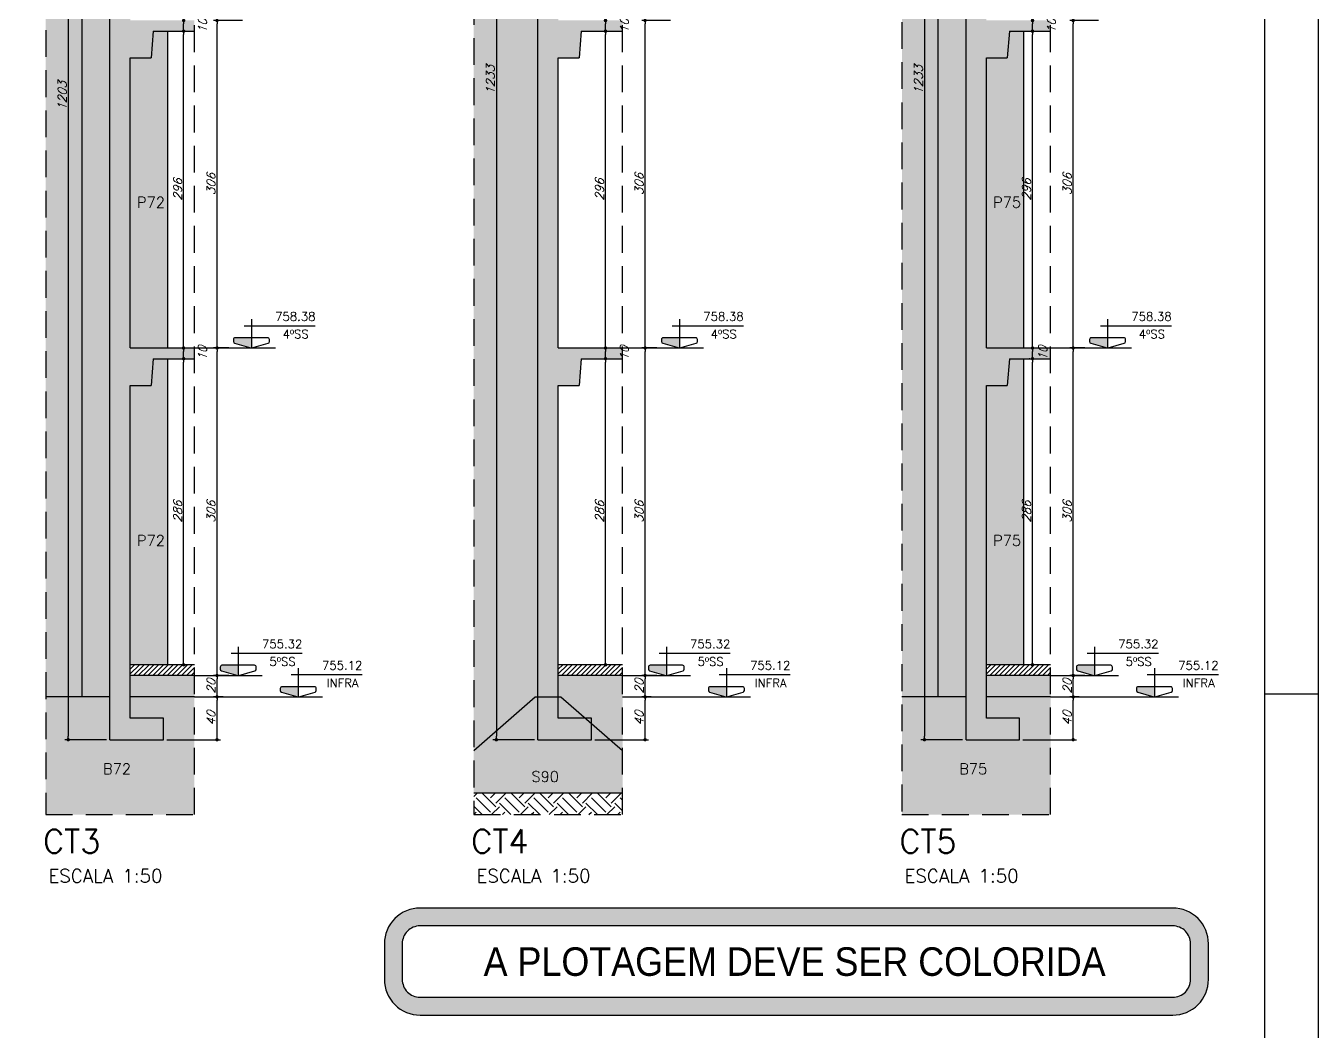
# Model space of a CAD drawing. Header units: millimetres. Extents: x 0 to 8720, y 0 to 4500.
# Drawn here: x 7512 to 8720, y 1170 to 2109 of the extents above; entities that cross this region are included whole.
import ezdxf
from ezdxf.enums import TextEntityAlignment as Align

# ---------------------------------------------------------------- set-up
doc = ezdxf.new("R2010")
doc.units = ezdxf.units.MM
doc.header["$LTSCALE"] = 50
doc.linetypes.add('DASHED', pattern=[0.75, 0.5, -0.25])
for name, color, linetype in [('AR-TEXTO_REGUA 120_1-200', 4, 'Continuous'), ('F-AUX-RED', 1, 'Continuous'), ('F-CORTE', 4, 'Continuous'), ('F-COTAS', 106, 'Continuous'), ('F-DET_LINHA', 1, 'Continuous'), ('F-EIXOS-DET', 1, 'Continuous'), ('F-HACHURA-DET', 1, 'Continuous'), ('F-MARGEM', 1, 'Continuous'), ('F-NÍVEL-VISTA', 2, 'Continuous'), ('F-SOLIDO-CORTE', 71, 'Continuous'), ('F-TEXTO', 6, 'Continuous'), ('F-TEXTO-CYAN', 4, 'Continuous'), ('F-TEXTO-YELLOW', 2, 'Continuous'), ('F-VISTA', 2, 'Continuous'), ('F-VISTA SÓLIDO', 254, 'Continuous')]:
    doc.layers.add(name, color=color, linetype=linetype)
doc.styles.add('100-RL-R080', font='arial.ttf', dxfattribs={"width": 0.9, "height": 20})
doc.styles.add('CP-TEXT-INCL', font='simplex.shx', dxfattribs={"oblique": 20})
doc.styles.add('MCP', font='simplex.shx')
doc.styles.add('REGUA-120-esc1_200', font='simplex.shx', dxfattribs={"height": 0.6})
doc.styles.add('ROMANS', font='simplex.shx')
doc.dimstyles.new('CP-COTAS-50', dxfattribs={"dimscale": 0.64, "dimtxt": 12.5, "dimasz": 5, "dimexe": 5, "dimexo": 5, "dimgap": 2.5, "dimtad": 1, "dimdec": 1, "dimdsep": 46, "dimtxsty": 'CP-TEXT-INCL', "dimblk1": 'DOT', "dimblk2": 'DOT', "dimsah": 1, "dimcen": 9, "dimclrd": 256, "dimclre": 256, "dimclrt": 256, "dimadec": 0, "dimazin": 0, "dimtfac": 1, "dimtdec": 1, "dimtmove": 2, "dimatfit": 3, "dimldrblk": 'DOT', "dimfxl": 5, "dimtolj": 1, "dimarcsym": 0})

# ---------------------------------------------------------------- blocks, each defined once
blk = doc.blocks.new('A0-3L_900')
at = {"layer": 'F-MARGEM', "color": 2}
blk.add_line((173.4, 29.7), (174.4, 29.7), dxfattribs=at)
blk.add_lwpolyline([(0, 0), (0, 90), (174.4, 90), (174.4, 0)], close=True, dxfattribs=at)
at = {"layer": 'F-MARGEM', "color": 7}
blk.add_lwpolyline([(2.5, 89), (173.4, 89), (173.4, 1), (2.5, 1)], close=True, dxfattribs=at)
blk = doc.blocks.new('Nível - Vista')
at = {"layer": 'F-NÍVEL-VISTA'}
blk.add_hatch(color=71, dxfattribs=at).paths.add_polyline_path([(0, 0.238), (-0.38, 0.238, 0.414214), (-0.42, 0.198), (-0.42, 0.148, 0.331206), (-0.391, 0.11), (-0.011, 0.002, 0.072993), (0, 0)])
at = {"layer": 'F-NÍVEL-VISTA', "color": 2}
for p, q in [((0, 0.67), (0, 0)), ((-0.168, 0.521), (1.493, 0.521))]:
    blk.add_line(p, q, dxfattribs=at)
blk.add_lwpolyline([(-0.011, 0.002, 0.146769), (0.011, 0.002), (0.391, 0.11, 0.331206), (0.42, 0.148), (0.42, 0.198, 0.414214), (0.38, 0.238), (-0.38, 0.238, 0.414214), (-0.42, 0.198), (-0.42, 0.148, 0.331206), (-0.391, 0.11), (-0.011, 0.002, 0.146769), (0.011, 0.002)], format="xyb", dxfattribs=at)
at = {"layer": 'F-TEXTO', "color": 3, "style": 'MCP'}
for tag, p in [('NÍVEL', (1.026, 0.636)), ('NÍVEL_DETALHE', (1.02, 0.186))]:
    blk.add_attdef(tag, text='', height=0.2, dxfattribs=at).set_placement(p, align=Align.CENTER)
blk = doc.blocks.new('_DOT')
at = {"color": 0, "linetype": 'ByBlock'}
blk.add_line((-0.5, 0), (-1, 0), dxfattribs=at)
at = {"color": 0, "linetype": 'ByBlock', "const_width": 0.5}
blk.add_lwpolyline([(-0.25, 0, 1), (0.25, 0, 1)], format="xyb", close=True, dxfattribs=at)
blk = doc.blocks.new('*D207')
at = {"layer": 'F-COTAS', "lineweight": -2, "transparency": 16777216}
for p, q in [((7714.9, 2114), (7687.9, 2114)), ((7691.1, 1811.2), (7691.1, 2110.8)), ((7702, 1808), (7687.9, 1808))]:
    blk.add_line(p, q, dxfattribs=at)
at = {"layer": 'F-COTAS', "lineweight": -2, "transparency": 16777216, "xscale": 3.2, "yscale": 3.2, "zscale": 3.2}
for p, rotation in [((7691.1, 2114), 90), ((7691.1, 1808), 270)]:
    blk.add_blockref('_DOT', p, dxfattribs=dict(at, rotation=rotation))
at = {"layer": 'F-COTAS', "transparency": 16777216, "insert": (7685.5, 1961), "char_height": 8, "attachment_point": 5, "rotation": 90, "style": 'CP-TEXT-INCL'}
blk.add_mtext('\\A1;306', dxfattribs=at)
blk = doc.blocks.new('*D210')
at = {"layer": 'F-COTAS', "lineweight": -2, "transparency": 16777216}
for p, q in [((7702, 1808), (7687.9, 1808)), ((7691.1, 1505.2), (7691.1, 1804.8)), ((7702, 1502), (7687.9, 1502))]:
    blk.add_line(p, q, dxfattribs=at)
at = {"layer": 'F-COTAS', "lineweight": -2, "transparency": 16777216, "xscale": 3.2, "yscale": 3.2, "zscale": 3.2}
for p, rotation in [((7691.1, 1808), 90), ((7691.1, 1502), 270)]:
    blk.add_blockref('_DOT', p, dxfattribs=dict(at, rotation=rotation))
at = {"layer": 'F-COTAS', "transparency": 16777216, "insert": (7685.5, 1655), "char_height": 8, "attachment_point": 5, "rotation": 90, "style": 'CP-TEXT-INCL'}
blk.add_mtext('\\A1;306', dxfattribs=at)
blk = doc.blocks.new('*D211')
at = {"layer": 'F-COTAS', "lineweight": -2, "transparency": 16777216}
for p, q in [((7696.8, 1502), (7687.9, 1502)), ((7691.1, 1485.2), (7691.1, 1498.8)), ((7696.8, 1482), (7687.9, 1482))]:
    blk.add_line(p, q, dxfattribs=at)
at = {"layer": 'F-COTAS', "lineweight": -2, "transparency": 16777216, "xscale": 3.2, "yscale": 3.2, "zscale": 3.2}
for p, rotation in [((7691.1, 1502), 90), ((7691.1, 1482), 270)]:
    blk.add_blockref('_DOT', p, dxfattribs=dict(at, rotation=rotation))
at = {"layer": 'F-COTAS', "transparency": 16777216, "insert": (7685.5, 1492), "char_height": 8, "attachment_point": 5, "rotation": 90, "style": 'CP-TEXT-INCL'}
blk.add_mtext('\\A1;20', dxfattribs=at)
blk = doc.blocks.new('*D212')
at = {"layer": 'F-COTAS', "lineweight": -2, "transparency": 16777216}
for p, q in [((8114.9, 2114), (8087.9, 2114)), ((8091.1, 1811.2), (8091.1, 2110.8)), ((8102, 1808), (8087.9, 1808))]:
    blk.add_line(p, q, dxfattribs=at)
at = {"layer": 'F-COTAS', "lineweight": -2, "transparency": 16777216, "xscale": 3.2, "yscale": 3.2, "zscale": 3.2}
for p, rotation in [((8091.1, 2114), 90), ((8091.1, 1808), 270)]:
    blk.add_blockref('_DOT', p, dxfattribs=dict(at, rotation=rotation))
at = {"layer": 'F-COTAS', "transparency": 16777216, "insert": (8085.5, 1961), "char_height": 8, "attachment_point": 5, "rotation": 90, "style": 'CP-TEXT-INCL'}
blk.add_mtext('\\A1;306', dxfattribs=at)
blk = doc.blocks.new('*D215')
at = {"layer": 'F-COTAS', "lineweight": -2, "transparency": 16777216}
for p, q in [((8102, 1808), (8087.9, 1808)), ((8091.1, 1505.2), (8091.1, 1804.8)), ((8102, 1502), (8087.9, 1502))]:
    blk.add_line(p, q, dxfattribs=at)
at = {"layer": 'F-COTAS', "lineweight": -2, "transparency": 16777216, "xscale": 3.2, "yscale": 3.2, "zscale": 3.2}
for p, rotation in [((8091.1, 1808), 90), ((8091.1, 1502), 270)]:
    blk.add_blockref('_DOT', p, dxfattribs=dict(at, rotation=rotation))
at = {"layer": 'F-COTAS', "transparency": 16777216, "insert": (8085.5, 1655), "char_height": 8, "attachment_point": 5, "rotation": 90, "style": 'CP-TEXT-INCL'}
blk.add_mtext('\\A1;306', dxfattribs=at)
blk = doc.blocks.new('*D216')
at = {"layer": 'F-COTAS', "lineweight": -2, "transparency": 16777216}
for p, q in [((8096.8, 1502), (8087.9, 1502)), ((8091.1, 1485.2), (8091.1, 1498.8)), ((8096.8, 1482), (8087.9, 1482))]:
    blk.add_line(p, q, dxfattribs=at)
at = {"layer": 'F-COTAS', "lineweight": -2, "transparency": 16777216, "xscale": 3.2, "yscale": 3.2, "zscale": 3.2}
for p, rotation in [((8091.1, 1502), 90), ((8091.1, 1482), 270)]:
    blk.add_blockref('_DOT', p, dxfattribs=dict(at, rotation=rotation))
at = {"layer": 'F-COTAS', "transparency": 16777216, "insert": (8085.5, 1492), "char_height": 8, "attachment_point": 5, "rotation": 90, "style": 'CP-TEXT-INCL'}
blk.add_mtext('\\A1;20', dxfattribs=at)
blk = doc.blocks.new('*D217')
at = {"layer": 'F-COTAS', "lineweight": -2, "transparency": 16777216}
for p, q in [((8514.9, 2114), (8487.9, 2114)), ((8491.1, 1811.2), (8491.1, 2110.8)), ((8502, 1808), (8487.9, 1808))]:
    blk.add_line(p, q, dxfattribs=at)
at = {"layer": 'F-COTAS', "lineweight": -2, "transparency": 16777216, "xscale": 3.2, "yscale": 3.2, "zscale": 3.2}
for p, rotation in [((8491.1, 2114), 90), ((8491.1, 1808), 270)]:
    blk.add_blockref('_DOT', p, dxfattribs=dict(at, rotation=rotation))
at = {"layer": 'F-COTAS', "transparency": 16777216, "insert": (8485.5, 1961), "char_height": 8, "attachment_point": 5, "rotation": 90, "style": 'CP-TEXT-INCL'}
blk.add_mtext('\\A1;306', dxfattribs=at)
blk = doc.blocks.new('*D220')
at = {"layer": 'F-COTAS', "lineweight": -2, "transparency": 16777216}
for p, q in [((8502, 1808), (8487.9, 1808)), ((8491.1, 1505.2), (8491.1, 1804.8)), ((8502, 1502), (8487.9, 1502))]:
    blk.add_line(p, q, dxfattribs=at)
at = {"layer": 'F-COTAS', "lineweight": -2, "transparency": 16777216, "xscale": 3.2, "yscale": 3.2, "zscale": 3.2}
for p, rotation in [((8491.1, 1808), 90), ((8491.1, 1502), 270)]:
    blk.add_blockref('_DOT', p, dxfattribs=dict(at, rotation=rotation))
at = {"layer": 'F-COTAS', "transparency": 16777216, "insert": (8485.5, 1655), "char_height": 8, "attachment_point": 5, "rotation": 90, "style": 'CP-TEXT-INCL'}
blk.add_mtext('\\A1;306', dxfattribs=at)
blk = doc.blocks.new('*D221')
at = {"layer": 'F-COTAS', "lineweight": -2, "transparency": 16777216}
for p, q in [((8496.8, 1502), (8487.9, 1502)), ((8491.1, 1485.2), (8491.1, 1498.8)), ((8496.8, 1482), (8487.9, 1482))]:
    blk.add_line(p, q, dxfattribs=at)
at = {"layer": 'F-COTAS', "lineweight": -2, "transparency": 16777216, "xscale": 3.2, "yscale": 3.2, "zscale": 3.2}
for p, rotation in [((8491.1, 1502), 90), ((8491.1, 1482), 270)]:
    blk.add_blockref('_DOT', p, dxfattribs=dict(at, rotation=rotation))
at = {"layer": 'F-COTAS', "transparency": 16777216, "insert": (8485.5, 1492), "char_height": 8, "attachment_point": 5, "rotation": 90, "style": 'CP-TEXT-INCL'}
blk.add_mtext('\\A1;20', dxfattribs=at)
blk = doc.blocks.new('*D230')
at = {"layer": 'F-COTAS', "lineweight": -2, "transparency": 16777216}
for p, q in [((7587.8, 2645), (7548.9, 2645)), ((7552.1, 2641.8), (7552.1, 1445.2)), ((7587.8, 1442), (7548.9, 1442))]:
    blk.add_line(p, q, dxfattribs=at)
at = {"layer": 'F-COTAS', "lineweight": -2, "transparency": 16777216, "xscale": 3.2, "yscale": 3.2, "zscale": 3.2}
for p, rotation in [((7552.1, 2645), 90), ((7552.1, 1442), 270)]:
    blk.add_blockref('_DOT', p, dxfattribs=dict(at, rotation=rotation))
at = {"layer": 'F-COTAS', "transparency": 16777216, "insert": (7546.5, 2043.5), "char_height": 8, "attachment_point": 5, "rotation": 90, "style": 'CP-TEXT-INCL'}
blk.add_mtext('\\A1;1203', dxfattribs=at)
blk = doc.blocks.new('*D231')
at = {"layer": 'F-COTAS', "lineweight": -2, "transparency": 16777216}
for p, q in [((7987.8, 2675), (7948.9, 2675)), ((7952.1, 2671.8), (7952.1, 1445.2)), ((7987.8, 1442), (7948.9, 1442))]:
    blk.add_line(p, q, dxfattribs=at)
at = {"layer": 'F-COTAS', "lineweight": -2, "transparency": 16777216, "xscale": 3.2, "yscale": 3.2, "zscale": 3.2}
for p, rotation in [((7952.1, 2675), 90), ((7952.1, 1442), 270)]:
    blk.add_blockref('_DOT', p, dxfattribs=dict(at, rotation=rotation))
at = {"layer": 'F-COTAS', "transparency": 16777216, "insert": (7946.5, 2058.5), "char_height": 8, "attachment_point": 5, "rotation": 90, "style": 'CP-TEXT-INCL'}
blk.add_mtext('\\A1;1233', dxfattribs=at)
blk = doc.blocks.new('*D232')
at = {"layer": 'F-COTAS', "lineweight": -2, "transparency": 16777216}
for p, q in [((8387.8, 2675), (8348.9, 2675)), ((8352.1, 2671.8), (8352.1, 1445.2)), ((8387.8, 1442), (8348.9, 1442))]:
    blk.add_line(p, q, dxfattribs=at)
at = {"layer": 'F-COTAS', "lineweight": -2, "transparency": 16777216, "xscale": 3.2, "yscale": 3.2, "zscale": 3.2}
for p, rotation in [((8352.1, 2675), 90), ((8352.1, 1442), 270)]:
    blk.add_blockref('_DOT', p, dxfattribs=dict(at, rotation=rotation))
at = {"layer": 'F-COTAS', "transparency": 16777216, "insert": (8346.5, 2058.5), "char_height": 8, "attachment_point": 5, "rotation": 90, "style": 'CP-TEXT-INCL'}
blk.add_mtext('\\A1;1233', dxfattribs=at)
blk = doc.blocks.new('*D239')
at = {"layer": 'F-COTAS', "lineweight": -2, "transparency": 16777216}
for p, q in [((7659.9, 1515.2), (7659.9, 1794.8)), ((7661, 1798), (7663.1, 1798)), ((7661, 1512), (7663.1, 1512))]:
    blk.add_line(p, q, dxfattribs=at)
at = {"layer": 'F-COTAS', "lineweight": -2, "transparency": 16777216, "xscale": 3.2, "yscale": 3.2, "zscale": 3.2}
for p, rotation in [((7659.9, 1798), 90), ((7659.9, 1512), 270)]:
    blk.add_blockref('_DOT', p, dxfattribs=dict(at, rotation=rotation))
at = {"layer": 'F-COTAS', "transparency": 16777216, "insert": (7654.3, 1655), "char_height": 8, "attachment_point": 5, "rotation": 90, "style": 'CP-TEXT-INCL'}
blk.add_mtext('\\A1;286', dxfattribs=at)
blk = doc.blocks.new('*D240')
at = {"layer": 'F-COTAS', "lineweight": -2, "transparency": 16777216}
for p, q in [((7659.1, 1808), (7663.1, 1808)), ((7659.9, 1801.2), (7659.9, 1804.8)), ((7661, 1798), (7663.1, 1798))]:
    blk.add_line(p, q, dxfattribs=at)
at = {"layer": 'F-COTAS', "lineweight": -2, "transparency": 16777216, "xscale": 3.2, "yscale": 3.2, "zscale": 3.2}
for p, rotation in [((7659.9, 1808), 90), ((7659.9, 1798), 270)]:
    blk.add_blockref('_DOT', p, dxfattribs=dict(at, rotation=rotation))
at = {"layer": 'F-COTAS', "transparency": 16777216, "insert": (7677.5, 1803), "char_height": 8, "attachment_point": 5, "rotation": 90, "style": 'CP-TEXT-INCL'}
blk.add_mtext('\\A1;10', dxfattribs=at)
blk = doc.blocks.new('*D241')
at = {"layer": 'F-COTAS', "lineweight": -2, "transparency": 16777216}
for p, q in [((7659.9, 1811.2), (7659.9, 2100.8)), ((7659.1, 1808), (7663.1, 1808))]:
    blk.add_line(p, q, dxfattribs=at)
at = {"layer": 'F-COTAS', "lineweight": -2, "transparency": 16777216, "xscale": 3.2, "yscale": 3.2, "zscale": 3.2}
for p, rotation in [((7659.9, 2104), 90), ((7659.9, 1808), 270)]:
    blk.add_blockref('_DOT', p, dxfattribs=dict(at, rotation=rotation))
at = {"layer": 'F-COTAS', "transparency": 16777216, "insert": (7654.3, 1956), "char_height": 8, "attachment_point": 5, "rotation": 90, "style": 'CP-TEXT-INCL'}
blk.add_mtext('\\A1;296', dxfattribs=at)
blk = doc.blocks.new('*D242')
at = {"layer": 'F-COTAS', "lineweight": -2, "transparency": 16777216}
blk.add_line((7659.9, 2107.2), (7659.9, 2110.8), dxfattribs=at)
at = {"layer": 'F-COTAS', "lineweight": -2, "transparency": 16777216, "xscale": 3.2, "yscale": 3.2, "zscale": 3.2}
for p, rotation in [((7659.9, 2114), 90), ((7659.9, 2104), 270)]:
    blk.add_blockref('_DOT', p, dxfattribs=dict(at, rotation=rotation))
at = {"layer": 'F-COTAS', "transparency": 16777216, "insert": (7677.5, 2109), "char_height": 8, "attachment_point": 5, "rotation": 90, "style": 'CP-TEXT-INCL'}
blk.add_mtext('\\A1;10', dxfattribs=at)
blk = doc.blocks.new('*D245')
at = {"layer": 'F-COTAS', "lineweight": -2, "transparency": 16777216}
for p, q in [((8054.1, 1515.2), (8054.1, 1794.8)), ((8057.3, 1798), (8057.3, 1798)), ((8057.3, 1512), (8057.3, 1512))]:
    blk.add_line(p, q, dxfattribs=at)
at = {"layer": 'F-COTAS', "lineweight": -2, "transparency": 16777216, "xscale": 3.2, "yscale": 3.2, "zscale": 3.2}
for p, rotation in [((8054.1, 1798), 90), ((8054.1, 1512), 270)]:
    blk.add_blockref('_DOT', p, dxfattribs=dict(at, rotation=rotation))
at = {"layer": 'F-COTAS', "transparency": 16777216, "insert": (8048.5, 1655), "char_height": 8, "attachment_point": 5, "rotation": 90, "style": 'CP-TEXT-INCL'}
blk.add_mtext('\\A1;286', dxfattribs=at)
blk = doc.blocks.new('*D246')
at = {"layer": 'F-COTAS', "lineweight": -2, "transparency": 16777216}
for p, q in [((8054.1, 1801.2), (8054.1, 1804.8)), ((8057.3, 1798), (8057.3, 1798))]:
    blk.add_line(p, q, dxfattribs=at)
at = {"layer": 'F-COTAS', "lineweight": -2, "transparency": 16777216, "xscale": 3.2, "yscale": 3.2, "zscale": 3.2}
for p, rotation in [((8054.1, 1808), 90), ((8054.1, 1798), 270)]:
    blk.add_blockref('_DOT', p, dxfattribs=dict(at, rotation=rotation))
at = {"layer": 'F-COTAS', "transparency": 16777216, "insert": (8071.7, 1803), "char_height": 8, "attachment_point": 5, "rotation": 90, "style": 'CP-TEXT-INCL'}
blk.add_mtext('\\A1;10', dxfattribs=at)
blk = doc.blocks.new('*D247')
at = {"layer": 'F-COTAS', "lineweight": -2, "transparency": 16777216}
for p, q in [((8054, 2104), (8057.3, 2104)), ((8054.1, 1811.2), (8054.1, 2100.8))]:
    blk.add_line(p, q, dxfattribs=at)
at = {"layer": 'F-COTAS', "lineweight": -2, "transparency": 16777216, "xscale": 3.2, "yscale": 3.2, "zscale": 3.2}
for p, rotation in [((8054.1, 2104), 90), ((8054.1, 1808), 270)]:
    blk.add_blockref('_DOT', p, dxfattribs=dict(at, rotation=rotation))
at = {"layer": 'F-COTAS', "transparency": 16777216, "insert": (8048.5, 1956), "char_height": 8, "attachment_point": 5, "rotation": 90, "style": 'CP-TEXT-INCL'}
blk.add_mtext('\\A1;296', dxfattribs=at)
blk = doc.blocks.new('*D248')
at = {"layer": 'F-COTAS', "lineweight": -2, "transparency": 16777216}
for p, q in [((8054, 2104), (8057.3, 2104)), ((8054.1, 2107.2), (8054.1, 2110.8))]:
    blk.add_line(p, q, dxfattribs=at)
at = {"layer": 'F-COTAS', "lineweight": -2, "transparency": 16777216, "xscale": 3.2, "yscale": 3.2, "zscale": 3.2}
for p, rotation in [((8054.1, 2114), 90), ((8054.1, 2104), 270)]:
    blk.add_blockref('_DOT', p, dxfattribs=dict(at, rotation=rotation))
at = {"layer": 'F-COTAS', "transparency": 16777216, "insert": (8071.7, 2109), "char_height": 8, "attachment_point": 5, "rotation": 90, "style": 'CP-TEXT-INCL'}
blk.add_mtext('\\A1;10', dxfattribs=at)
blk = doc.blocks.new('*D251')
at = {"layer": 'F-COTAS', "lineweight": -2, "transparency": 16777216}
for p, q in [((8450.7, 1798), (8449.9, 1798)), ((8453.1, 1515.2), (8453.1, 1794.8)), ((8450.7, 1512), (8449.9, 1512))]:
    blk.add_line(p, q, dxfattribs=at)
at = {"layer": 'F-COTAS', "lineweight": -2, "transparency": 16777216, "xscale": 3.2, "yscale": 3.2, "zscale": 3.2}
for p, rotation in [((8453.1, 1798), 90), ((8453.1, 1512), 270)]:
    blk.add_blockref('_DOT', p, dxfattribs=dict(at, rotation=rotation))
at = {"layer": 'F-COTAS', "transparency": 16777216, "insert": (8447.5, 1655), "char_height": 8, "attachment_point": 5, "rotation": 90, "style": 'CP-TEXT-INCL'}
blk.add_mtext('\\A1;286', dxfattribs=at)
blk = doc.blocks.new('*D252')
at = {"layer": 'F-COTAS', "lineweight": -2, "transparency": 16777216}
for p, q in [((8453.1, 1801.2), (8453.1, 1804.8)), ((8450.7, 1798), (8449.9, 1798))]:
    blk.add_line(p, q, dxfattribs=at)
at = {"layer": 'F-COTAS', "lineweight": -2, "transparency": 16777216, "xscale": 3.2, "yscale": 3.2, "zscale": 3.2}
for p, rotation in [((8453.1, 1808), 90), ((8453.1, 1798), 270)]:
    blk.add_blockref('_DOT', p, dxfattribs=dict(at, rotation=rotation))
at = {"layer": 'F-COTAS', "transparency": 16777216, "insert": (8462.7, 1803), "char_height": 8, "attachment_point": 5, "rotation": 90, "style": 'CP-TEXT-INCL'}
blk.add_mtext('\\A1;10', dxfattribs=at)
blk = doc.blocks.new('*D253')
at = {"layer": 'F-COTAS', "lineweight": -2, "transparency": 16777216}
blk.add_line((8453.1, 1811.2), (8453.1, 2100.8), dxfattribs=at)
at = {"layer": 'F-COTAS', "lineweight": -2, "transparency": 16777216, "xscale": 3.2, "yscale": 3.2, "zscale": 3.2}
for p, rotation in [((8453.1, 2104), 90), ((8453.1, 1808), 270)]:
    blk.add_blockref('_DOT', p, dxfattribs=dict(at, rotation=rotation))
at = {"layer": 'F-COTAS', "transparency": 16777216, "insert": (8447.5, 1956), "char_height": 8, "attachment_point": 5, "rotation": 90, "style": 'CP-TEXT-INCL'}
blk.add_mtext('\\A1;296', dxfattribs=at)
blk = doc.blocks.new('*D254')
at = {"layer": 'F-COTAS', "lineweight": -2, "transparency": 16777216}
blk.add_line((8453.1, 2107.2), (8453.1, 2110.8), dxfattribs=at)
at = {"layer": 'F-COTAS', "lineweight": -2, "transparency": 16777216, "xscale": 3.2, "yscale": 3.2, "zscale": 3.2}
for p, rotation in [((8453.1, 2114), 90), ((8453.1, 2104), 270)]:
    blk.add_blockref('_DOT', p, dxfattribs=dict(at, rotation=rotation))
at = {"layer": 'F-COTAS', "transparency": 16777216, "insert": (8470.7, 2109), "char_height": 8, "attachment_point": 5, "rotation": 90, "style": 'CP-TEXT-INCL'}
blk.add_mtext('\\A1;10', dxfattribs=at)
blk = doc.blocks.new('*D259')
at = {"layer": 'F-COTAS', "lineweight": -2, "transparency": 16777216}
for p, q in [((8488.1, 1482), (8494.3, 1482)), ((8491.1, 1445.2), (8491.1, 1478.8)), ((8444.2, 1442), (8494.3, 1442))]:
    blk.add_line(p, q, dxfattribs=at)
at = {"layer": 'F-COTAS', "lineweight": -2, "transparency": 16777216, "xscale": 3.2, "yscale": 3.2, "zscale": 3.2}
for p, rotation in [((8491.1, 1482), 90), ((8491.1, 1442), 270)]:
    blk.add_blockref('_DOT', p, dxfattribs=dict(at, rotation=rotation))
at = {"layer": 'F-COTAS', "transparency": 16777216, "insert": (8485.5, 1462), "char_height": 8, "attachment_point": 5, "rotation": 90, "style": 'CP-TEXT-INCL'}
blk.add_mtext('\\A1;40', dxfattribs=at)
blk = doc.blocks.new('*D260')
at = {"layer": 'F-COTAS', "lineweight": -2, "transparency": 16777216}
for p, q in [((8094.2, 1482), (8087.9, 1482)), ((8091.1, 1445.2), (8091.1, 1478.8)), ((8044.2, 1442), (8094.3, 1442))]:
    blk.add_line(p, q, dxfattribs=at)
at = {"layer": 'F-COTAS', "lineweight": -2, "transparency": 16777216, "xscale": 3.2, "yscale": 3.2, "zscale": 3.2}
for p, rotation in [((8091.1, 1482), 90), ((8091.1, 1442), 270)]:
    blk.add_blockref('_DOT', p, dxfattribs=dict(at, rotation=rotation))
at = {"layer": 'F-COTAS', "transparency": 16777216, "insert": (8085.5, 1462), "char_height": 8, "attachment_point": 5, "rotation": 90, "style": 'CP-TEXT-INCL'}
blk.add_mtext('\\A1;40', dxfattribs=at)
blk = doc.blocks.new('*D261')
at = {"layer": 'F-COTAS', "lineweight": -2, "transparency": 16777216}
for p, q in [((7677.6, 1482), (7694.3, 1482)), ((7691.1, 1445.2), (7691.1, 1478.8)), ((7644.2, 1442), (7694.3, 1442))]:
    blk.add_line(p, q, dxfattribs=at)
at = {"layer": 'F-COTAS', "lineweight": -2, "transparency": 16777216, "xscale": 3.2, "yscale": 3.2, "zscale": 3.2}
for p, rotation in [((7691.1, 1482), 90), ((7691.1, 1442), 270)]:
    blk.add_blockref('_DOT', p, dxfattribs=dict(at, rotation=rotation))
at = {"layer": 'F-COTAS', "transparency": 16777216, "insert": (7685.5, 1462), "char_height": 8, "attachment_point": 5, "rotation": 90, "style": 'CP-TEXT-INCL'}
blk.add_mtext('\\A1;40', dxfattribs=at)

msp = doc.modelspace()

# ---------------------------------------------------------------- hatches: boundary and pattern name
at = {"layer": 'F-AUX-RED'}
h = msp.add_hatch(dxfattribs=at)
h.set_pattern_fill('EARTH', color=256, scale=3, angle=45)
h.set_pattern_definition([(45, (-3253.621, -1039.995), (0, 26.940768), [19.05, -19.05]), (45, (-3258.673, -1034.944), (0, 26.940768), [19.05, -19.05]), (45, (-3263.724, -1029.892), (0, 26.940768), [19.05, -19.05]), (135, (-3263.724, -1026.525), (-26.940768, 0), [19.05, -19.05]), (135, (-3258.673, -1021.473), (-26.940768, 0), [19.05, -19.05]), (135, (-3253.621, -1016.422), (-26.940768, 0), [19.05, -19.05])])
h.paths.add_polyline_path([(7610, 1482), (7670, 1482), (7670, 1502), (7610, 1502)])
h.paths.add_polyline_path([(7565, 1482), (7565, 2645), (7531, 2645), (7531, 1482)])
h = msp.add_hatch(dxfattribs=at)
h.set_pattern_fill('EARTH', color=256, scale=3, angle=45)
h.set_pattern_definition([(45, (-2853.621, -1039.995), (0, 26.940768), [19.05, -19.05]), (45, (-2858.673, -1034.944), (0, 26.940768), [19.05, -19.05]), (45, (-2863.724, -1029.892), (0, 26.940768), [19.05, -19.05]), (135, (-2863.724, -1026.525), (-26.940768, 0), [19.05, -19.05]), (135, (-2858.673, -1021.473), (-26.940768, 0), [19.05, -19.05]), (135, (-2853.621, -1016.422), (-26.940768, 0), [19.05, -19.05])])
h.paths.add_polyline_path([(8010, 1482), (8012.5, 1482), (8070, 1431.8), (8070, 1502), (8010, 1502)])
h.paths.add_polyline_path([(7991, 1432), (7991, 1431.99), (8010, 1431.99), (8010, 1432)])
h.paths.add_polyline_path([(7931, 1431.8), (7988.5, 1482), (7991, 1482), (7991, 2645), (7931, 2645)])
h = msp.add_hatch(dxfattribs=at)
h.set_pattern_fill('EARTH', color=256, scale=3, angle=45)
h.set_pattern_definition([(45, (-2453.621, -1039.995), (0, 26.940768), [19.05, -19.05]), (45, (-2458.673, -1034.944), (0, 26.940768), [19.05, -19.05]), (45, (-2463.724, -1029.892), (0, 26.940768), [19.05, -19.05]), (135, (-2463.724, -1026.525), (-26.940768, 0), [19.05, -19.05]), (135, (-2458.673, -1021.473), (-26.940768, 0), [19.05, -19.05]), (135, (-2453.621, -1016.422), (-26.940768, 0), [19.05, -19.05])])
h.paths.add_polyline_path([(8410, 1482), (8470, 1482), (8470, 1502), (8410, 1502)])
h.paths.add_polyline_path([(8365, 1482), (8365, 2645), (8331, 2645), (8331, 1482)])
h = msp.add_hatch(dxfattribs=at)
h.set_pattern_fill('ANSI31', color=256)
h.set_pattern_definition([(45, (-3253.6215, -1039.995), (-2.245064, 2.245064), [])])
h.paths.add_polyline_path([(7670, 1512), (7610, 1512), (7610, 1502), (7670, 1502)])
h = msp.add_hatch(dxfattribs=at)
h.set_pattern_fill('ANSI31', color=256)
h.set_pattern_definition([(45, (-2853.6215, -1039.995), (-2.245064, 2.245064), [])])
h.paths.add_polyline_path([(8070, 1512), (8010, 1512), (8010, 1502), (8070, 1502)])
h = msp.add_hatch(dxfattribs=at)
h.set_pattern_fill('ANSI31', color=256)
h.set_pattern_definition([(45, (-2453.6215, -1039.995), (-2.245064, 2.245064), [])])
h.paths.add_polyline_path([(8470, 1512), (8410, 1512), (8410, 1502), (8470, 1502)])
h = msp.add_hatch(dxfattribs=at)
h.set_pattern_fill('EARTH', color=256, scale=3, angle=45)
h.set_pattern_definition([(45, (-400, -1500), (0, 26.94077), [19.05, -19.05]), (45, (-405.051, -1494.949), (0, 26.94077), [19.05, -19.05]), (45, (-410.103, -1489.897), (0, 26.94077), [19.05, -19.05]), (135, (-410.103, -1486.53), (-26.94077, 0), [19.05, -19.05]), (135, (-405.051, -1481.478), (-26.94077, 0), [19.05, -19.05]), (135, (-400, -1476.427), (-26.94077, 0), [19.05, -19.05])])
h.paths.add_polyline_path([(8070, 1372), (8070, 1392), (7931, 1392), (7931, 1372)])
at = {"layer": 'F-HACHURA-DET'}
h = msp.add_hatch(color=253, dxfattribs=at)
h.paths.add_polyline_path([(8617.5, 1218.03), (8617.5, 1251.36, 0.4142136), (8584.17, 1284.69), (7880.83, 1284.69, 0.4142136), (7847.5, 1251.36), (7847.5, 1218.03, 0.4142136), (7880.83, 1184.69), (8584.17, 1184.69, 0.4142136)], flags=17)
h.paths.add_polyline_path([(8584.17, 1201.36), (7880.83, 1201.36, -0.4142136), (7864.17, 1218.03), (7864.17, 1251.36, -0.4142136), (7880.83, 1268.03), (8584.17, 1268.03, -0.4142136), (8600.83, 1251.36), (8600.83, 1218.03, -0.4142136)], flags=16)
h.paths.add_polyline_path([(7933.24, 1214.01), (8528.42, 1214.01), (8528.42, 1255.4), (7933.24, 1255.4)], flags=8)
at = {"layer": 'F-SOLIDO-CORTE'}
h = msp.add_hatch(color=256, dxfattribs=at)
h.dxf.hatch_style = 1
h.paths.add_polyline_path([(8010, 1808), (8010, 2079), (8029.5, 2079), (8031.5, 2104), (8070, 2104), (8070, 2114), (8010, 2114), (8010, 2462), (8070, 2462), (8070, 2474), (8010, 2474), (8010, 2675), (7991, 2675), (7991, 1442), (8041, 1442), (8041, 1462), (8010, 1462), (8010, 1773), (8029.5, 1773), (8031.5, 1798), (8070, 1798), (8070, 1808)])
h = msp.add_hatch(color=256, dxfattribs=at)
h.dxf.hatch_style = 1
h.paths.add_polyline_path([(8410, 1808), (8410, 2079), (8429.5, 2079), (8431.5, 2104), (8470, 2104), (8470, 2114), (8410, 2114), (8410, 2660), (8470, 2660), (8470, 2675), (8410, 2675), (8391, 2675), (8391, 1442), (8441, 1442), (8441, 1462), (8410, 1462), (8410, 1773), (8429.5, 1773), (8431.5, 1798), (8470, 1798), (8470, 1808)])
h = msp.add_hatch(color=256, dxfattribs=at)
h.dxf.hatch_style = 1
h.paths.add_polyline_path([(7610, 1773), (7629.5, 1773), (7631.5, 1798), (7670, 1798), (7670, 1808), (7610, 1808), (7610, 2079), (7629.5, 2079), (7631.5, 2104), (7670, 2104), (7670, 2114), (7610, 2114), (7610, 2462), (7670, 2462), (7670, 2474), (7610, 2474), (7610, 2645), (7591, 2645), (7591, 1442), (7641, 1442), (7641, 1462), (7610, 1462)])
at = {"layer": 'F-VISTA SÓLIDO'}
h = msp.add_hatch(color=256, dxfattribs=at)
h.dxf.hatch_style = 1
h.paths.add_polyline_path([(8391, 2675), (8410, 2675), (8445, 2675), (8445, 2750), (8365, 2750), (8365, 1482), (8391, 1482)])
h = msp.add_hatch(color=256, dxfattribs=at)
h.dxf.hatch_style = 1
h.paths.add_polyline_path([(7645, 2104), (7631.5, 2104), (7629.5, 2079), (7610, 2079), (7610, 1808), (7645, 1808)], flags=17)
h.paths.add_polyline_path([(7645, 1798), (7631.5, 1798), (7629.5, 1773), (7610, 1773), (7610, 1512), (7645, 1512)], flags=17)
h.paths.add_polyline_path([(7591, 2645), (7610, 2645), (7610, 2474), (7670, 2474), (7670, 2499), (7645, 2499), (7645, 2705), (7565, 2705), (7565, 1482), (7591, 1482)])
h = msp.add_hatch(color=256, dxfattribs=at)
h.dxf.hatch_style = 1
h.paths.add_polyline_path([(8445, 2104), (8431.5, 2104), (8429.5, 2079), (8410, 2079), (8410, 1808), (8445, 1808)], flags=17)
h = msp.add_hatch(color=256, dxfattribs=at)
h.dxf.hatch_style = 1
h.paths.add_polyline_path([(8445, 1798), (8431.5, 1798), (8429.5, 1773), (8410, 1773), (8410, 1512), (8445, 1512)], flags=17)
h = msp.add_hatch(color=256, dxfattribs=at)
h.dxf.hatch_style = 1
h.paths.add_polyline_path([(7641, 1442), (7591, 1442), (7591, 1482), (7531, 1482), (7531, 1372), (7670, 1372), (7670, 1482), (7610, 1482), (7610, 1462), (7641, 1462)])
h = msp.add_hatch(color=256, dxfattribs=at)
h.dxf.hatch_style = 1
h.paths.add_polyline_path([(7982.39, 1400.04), (8013.11, 1400.04), (8013.11, 1415.04), (7982.39, 1415.04)], flags=24)
h.paths.add_polyline_path([(8041, 1442), (7991, 1442), (7991, 1482), (7988.5, 1482), (7931, 1431.8), (7931, 1392), (8070, 1392), (8070, 1431.8), (8041, 1457.12)])
h.paths.add_polyline_path([(8010, 1462), (8035.41, 1462), (8012.5, 1482), (8010, 1482)])
h = msp.add_hatch(color=256, dxfattribs=at)
h.dxf.hatch_style = 1
h.paths.add_polyline_path([(8410, 1462), (8441, 1462), (8441, 1442), (8391, 1442), (8391, 1482), (8331, 1482), (8331, 1372), (8470, 1372), (8470, 1482), (8410, 1482)])

# ---------------------------------------------------------------- linework, layer by layer
at = {"layer": 'F-AUX-RED', "linetype": 'DASHED'}
for points in [[(8331, 2750), (8331, 1372), (8470, 1372), (8470, 2750)], [(7931, 2735), (7931, 1372), (8070, 1372), (8070, 2735)], [(7531, 2705), (7531, 1372), (7670, 1372), (7670, 2705)]]:
    msp.add_lwpolyline(points, close=True, dxfattribs=at)
at = {"layer": 'F-AUX-RED'}
for points in [[(7670, 1512), (7610, 1512)], [(8070, 1512), (8010, 1512)], [(8470, 1512), (8410, 1512)], [(7670, 1502), (7610, 1502)], [(8070, 1502), (8010, 1502)], [(8470, 1502), (8410, 1502)]]:
    msp.add_lwpolyline(points, dxfattribs=at)
at = {"layer": 'F-CORTE'}
for points in [[(7991, 1442), (7991, 2675)], [(8391, 1442), (8391, 2675)], [(7591, 1442), (7591, 2645)], [(7631.5, 2104), (7629.5, 2079), (7629.5, 2079)], [(7631.5, 2104), (7670, 2104)], [(8031.5, 2104), (8029.5, 2079), (8029.5, 2079)], [(8031.5, 2104), (8070, 2104)], [(8431.5, 2104), (8429.5, 2079), (8429.5, 2079)], [(8431.5, 2104), (8470, 2104)], [(7610, 2079), (7629.5, 2079)], [(7610, 1808), (7610, 2079)], [(8010, 2079), (8029.5, 2079)], [(8010, 1808), (8010, 2079)], [(8410, 2079), (8429.5, 2079)], [(8410, 1808), (8410, 2079)], [(7610, 1808), (7670, 1808)], [(8010, 1808), (8070, 1808)], [(8410, 1808), (8470, 1808)], [(7631.5, 1798), (7629.5, 1773), (7629.5, 1773)], [(7631.5, 1798), (7670, 1798)], [(8031.5, 1798), (8029.5, 1773), (8029.5, 1773)], [(8031.5, 1798), (8070, 1798)], [(8431.5, 1798), (8429.5, 1773), (8429.5, 1773)], [(8431.5, 1798), (8470, 1798)], [(7610, 1462), (7610, 1773)], [(7610, 1773), (7629.5, 1773)], [(8010, 1462), (8010, 1773)], [(8010, 1773), (8029.5, 1773)], [(8410, 1462), (8410, 1773)], [(8410, 1773), (8429.5, 1773)], [(7610, 1442), (7641, 1442), (7641, 1462), (7610, 1462)], [(8010, 1442), (8041, 1442), (8041, 1462), (8010, 1462)], [(8410, 1442), (8441, 1442), (8441, 1462), (8410, 1462)], [(7591, 1442), (7610, 1442)], [(7991, 1442), (8010, 1442)], [(8391, 1442), (8410, 1442)]]:
    msp.add_lwpolyline(points, dxfattribs=at)
at = {"layer": 'F-DET_LINHA'}
for points in [[(7880.83, 1184.69), (8584.17, 1184.69, 0.4142136), (8617.5, 1218.03), (8617.5, 1251.36, 0.4142136), (8584.17, 1284.69), (7880.83, 1284.69, 0.4142136), (7847.5, 1251.36), (7847.5, 1218.03, 0.4142136)], [(7880.83, 1201.36), (8584.17, 1201.36, 0.4142136), (8600.83, 1218.03), (8600.83, 1251.36, 0.4142136), (8584.17, 1268.03), (7880.83, 1268.03, 0.4142136), (7864.17, 1251.36), (7864.17, 1218.03, 0.4142136)]]:
    msp.add_lwpolyline(points, format="xyb", close=True, dxfattribs=at)
at = {"layer": 'F-EIXOS-DET', "color": 1, "ltscale": 5}
for points in [[(7670, 1808), (7745.73, 1808)], [(8070, 1808), (8145.73, 1808)], [(8470, 1808), (8545.73, 1808)], [(7670, 1502), (7733.45, 1502)], [(8070, 1502), (8133.45, 1502)], [(8470, 1502), (8533.45, 1502)], [(7670, 1482), (7789.53, 1482)], [(8070, 1482), (8189.53, 1482)], [(8470, 1482), (8589.53, 1482)]]:
    msp.add_lwpolyline(points, dxfattribs=at)
at = {"layer": 'F-VISTA'}
for p, q in [((8365, 1482), (8365, 2750)), ((7565, 1482), (7565, 2705)), ((7645, 1808), (7645, 2104)), ((8445, 1808), (8445, 2104)), ((7645, 1512), (7645, 1798)), ((8445, 1512), (8445, 1798))]:
    msp.add_line(p, q, dxfattribs=at)
for points in [[(7591, 1482), (7531, 1482)], [(7670, 1482), (7610, 1482)], [(7931, 1431.8), (7988.5, 1482), (8012.5, 1482), (8070, 1431.8)], [(8391, 1482), (8331, 1482)], [(8470, 1482), (8410, 1482)], [(8070, 1392), (7931, 1392)]]:
    msp.add_lwpolyline(points, dxfattribs=at)

# ---------------------------------------------------------------- block references
at = {"layer": 'F-MARGEM', "xscale": 50, "yscale": 50, "zscale": 50}
msp.add_blockref('A0-3L_900', (0, 0), dxfattribs=at)
at = {"layer": 'F-NÍVEL-VISTA', "linetype": 'Continuous', "xscale": 40, "yscale": 40, "zscale": 40}
for p, values in [((7723.23, 1808), {'NÍVEL': '758.38'}), ((8123.23, 1808), {'NÍVEL': '758.38'}), ((8523.23, 1808), {'NÍVEL': '758.38'}), ((7710.95, 1502), {'NÍVEL': '755.32'}), ((8110.95, 1502), {'NÍVEL': '755.32'}), ((8510.95, 1502), {'NÍVEL': '755.32'}), ((7767.03, 1482), {'NÍVEL': '755.12'}), ((8167.03, 1482), {'NÍVEL': '755.12'}), ((8567.03, 1482), {'NÍVEL': '755.12'})]:
    msp.add_blockref('Nível - Vista', p, dxfattribs=at).add_auto_attribs(values)

# ---------------------------------------------------------------- texts
at = {"layer": 'AR-TEXTO_REGUA 120_1-200', "color": 2, "style": 'REGUA-120-esc1_200'}
for p in [(7533.53, 1308.5), (7533.53, 1308.5), (7933.53, 1308.5), (7933.53, 1308.5), (8333.53, 1308.5), (8333.53, 1308.5)]:
    msp.add_text('ESCALA 1:50', height=12.5, dxfattribs=at).set_placement(p)
at = {"layer": 'F-TEXTO', "color": 3, "style": 'MCP'}
for s, p in [('4ºSS', (7764.62, 1817.01)), ('4ºSS', (8164.62, 1817.01)), ('4ºSS', (8564.62, 1817.01)), ('5ºSS', (7752.34, 1511.01)), ('5ºSS', (8152.34, 1511.01)), ('5ºSS', (8552.34, 1511.01)), ('INFRA', (7808.42, 1491.01)), ('INFRA', (8208.42, 1491.01)), ('INFRA', (8608.42, 1491.01))]:
    msp.add_text(s, height=8, dxfattribs=at).set_placement(p, align=Align.CENTER)
at = {"layer": 'F-TEXTO', "style": 'ROMANS'}
for s, p in [('CT3', (7528.69, 1336.11)), ('CT4', (7928.69, 1336.11)), ('CT5', (8328.69, 1336.11))]:
    msp.add_text(s, height=21.875, dxfattribs=at).set_placement(p)
at = {"layer": 'F-TEXTO-CYAN', "style": '100-RL-R080', "width": 0.9}
msp.add_text('A PLOTAGEM DEVE SER COLORIDA', height=26.6667, dxfattribs=at).set_placement((8230.83, 1234.69), align=Align.MIDDLE_CENTER)
at = {"layer": 'F-TEXTO-YELLOW', "style": 'MCP'}
for s, p in [('B72', (7584.61, 1409.77)), ('B75', (8384.61, 1409.77)), ('S90', (7984.94, 1402.62))]:
    msp.add_text(s, height=10, dxfattribs=at).set_placement(p)
at = {"layer": 'F-TEXTO-YELLOW', "char_height": 10, "attachment_point": 5, "style": 'MCP'}
for s, insert in [('P72', (7629.35, 1944.1)), ('P75', (8429.35, 1944.1)), ('P72', (7629.35, 1628.06)), ('P75', (8429.35, 1628.06))]:
    msp.add_mtext_dynamic_manual_height_columns(s, width=110.244, gutter_width=12.5, heights=[0], dxfattribs=dict(at, insert=insert))

# ---------------------------------------------------------------- dimensions: what is measured, and where the dimension line sits
at = {"layer": 'F-COTAS'}
for base, p1, p2, picture, middle in [((7952.11, 1442), (7991, 2675), (7991, 1442), '*D231', (7946.51, 2058.5)), ((8352.11, 1442), (8391, 2675), (8391, 1442), '*D232', (8346.51, 2058.5)), ((7552.11, 1442), (7591, 2645), (7591, 1442), '*D230', (7546.51, 2043.5)), ((7659.86, 2114), (7659.86, 2104), (7659.86, 2114), '*D242', (7677.46, 2109)), ((7691.06, 2114), (7705.19, 1808), (7718.07, 2114), '*D207', (7685.46, 1961)), ((8054.11, 2114), (8050.75, 2104), (8054.11, 2114), '*D248', (8071.71, 2109)), ((8091.06, 2114), (8105.19, 1808), (8118.07, 2114), '*D212', (8085.46, 1961)), ((8453.11, 2114), (8453.11, 2104), (8453.11, 2114), '*D254', (8470.71, 2109)), ((8491.06, 2114), (8505.19, 1808), (8518.07, 2114), '*D217', (8485.46, 1961)), ((7659.86, 2104), (7655.86, 1808), (7659.86, 2104), '*D241', (7654.26, 1956)), ((8054.11, 2104), (8054.11, 1808), (8050.75, 2104), '*D247', (8048.51, 1956)), ((8453.11, 2104), (8453.11, 1808), (8453.11, 2104), '*D253', (8447.51, 1956)), ((7659.86, 1798), (7657.77, 1512), (7657.77, 1798), '*D239', (7654.26, 1655)), ((7659.86, 1808), (7657.77, 1798), (7655.86, 1808), '*D240', (7677.46, 1803)), ((7691.06, 1808), (7705.19, 1502), (7705.19, 1808), '*D210', (7685.46, 1655)), ((8054.11, 1798), (8054.1, 1512), (8054.1, 1798), '*D245', (8048.51, 1655)), ((8054.11, 1808), (8054.1, 1798), (8054.11, 1808), '*D246', (8071.71, 1803)), ((8091.06, 1808), (8105.19, 1502), (8105.19, 1808), '*D215', (8085.46, 1655)), ((8453.11, 1798), (8453.89, 1512), (8453.89, 1798), '*D251', (8447.51, 1655)), ((8453.11, 1808), (8453.89, 1798), (8453.11, 1808), '*D252', (8462.71, 1803)), ((8491.06, 1808), (8505.19, 1502), (8505.19, 1808), '*D220', (8485.46, 1655)), ((7691.06, 1502), (7699.98, 1482), (7699.98, 1502), '*D211', (7685.46, 1492)), ((8091.06, 1502), (8099.98, 1482), (8099.98, 1502), '*D216', (8085.46, 1492)), ((8491.06, 1502), (8499.98, 1482), (8499.98, 1502), '*D221', (8485.46, 1492)), ((7691.06, 1482), (7641, 1442), (7674.37, 1482), '*D261', (7685.46, 1462)), ((8091.06, 1482), (8041, 1442), (8097.39, 1482), '*D260', (8085.46, 1462)), ((8491.06, 1482), (8441, 1442), (8484.93, 1482), '*D259', (8485.46, 1462))]:
    dim = msp.add_linear_dim(base=base, p1=p1, p2=p2, angle=90, dimstyle='CP-COTAS-50', dxfattribs=at)
    dim.commit()
    dim.dimension.update_dxf_attribs({"geometry": picture, "text_midpoint": middle})

doc.saveas('drawing.dxf')
